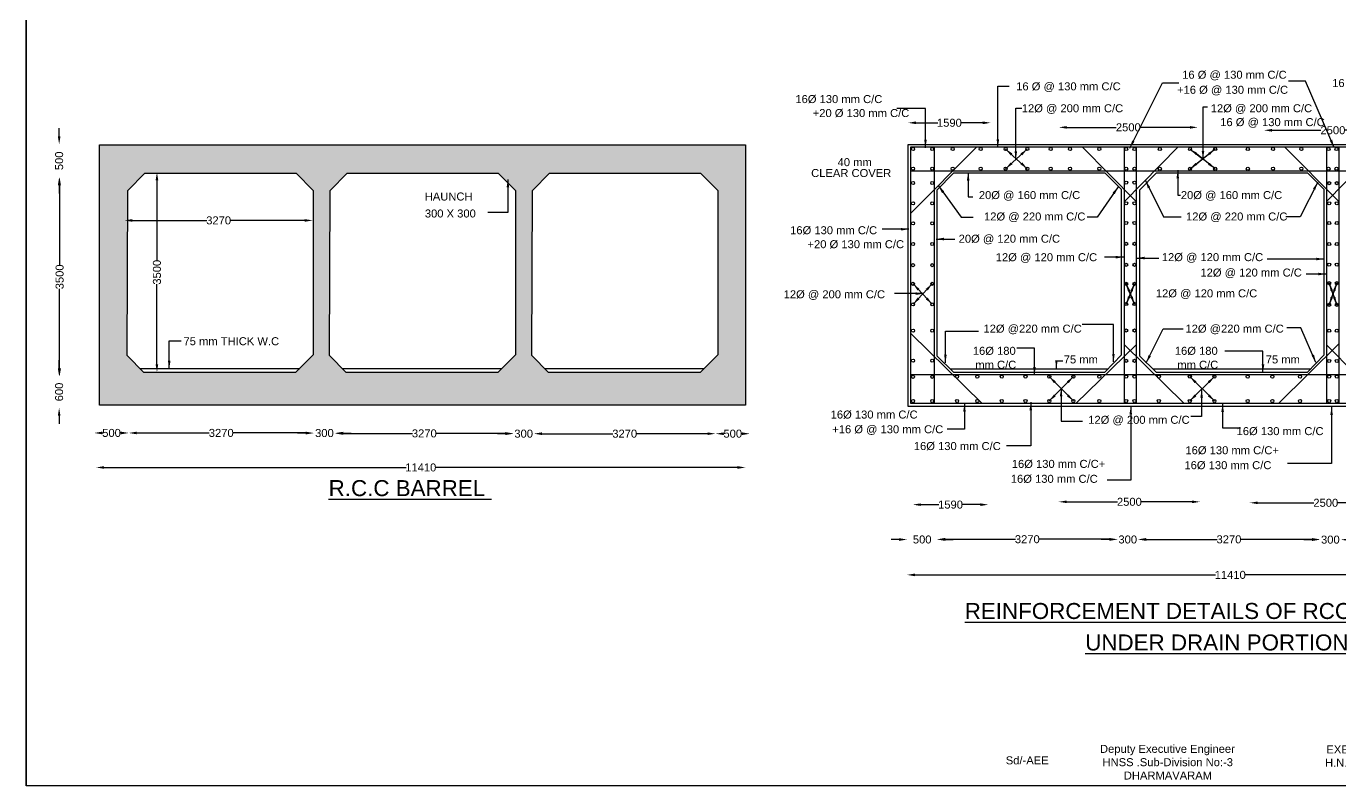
# Model space of a CAD drawing. Header units: millimetres. Extents: x 5124 to 2113220, y 2311 to 45650380.
# Drawn here: x 2045077 to 2086113, y 45602896 to 45626638 of the extents above; entities that cross this region are included whole.
import ezdxf

# ---------------------------------------------------------------- set-up
doc = ezdxf.new("R2010")
doc.units = ezdxf.units.MM
doc.header["$MEASUREMENT"] = 0
for name, color, linetype in [('DIMENSIONS', 7, 'Continuous'), ('DRAWING', 2, 'Continuous'), ('TEXT', 7, 'Continuous')]:
    doc.layers.add(name, color=color, linetype=linetype)
doc.styles.get("Standard").update_dxf_attribs({"font": 'arial.ttf', "height": 250})
doc.dimstyles.get("Standard").update_dxf_attribs({"dimtxt": 90, "dimasz": 250, "dimexe": 0.18, "dimexo": 0.0625, "dimgap": 0.09, "dimtad": 0, "dimdec": 0, "dimzin": 0, "dimdsep": 46, "dimtxsty": 'Standard', "dimcen": 0.09, "dimse1": 1, "dimse2": 1, "dimadec": 0, "dimazin": 0, "dimtfac": 1, "dimtdec": 0, "dimtofl": 0, "dimtmove": 0, "dimatfit": 3, "dimfxl": 1, "dimtolj": 1, "dimtzin": 0, "dimarcsym": 0})

# ---------------------------------------------------------------- blocks, each defined once
blk = doc.blocks.new('*D73')
at = {"layer": 'Defpoints', "color": 0, "transparency": 16777216}
for p in [(2046192, 45622952), (2046105, 45621910), (2046192, 45621910)]:
    blk.add_point(p, dxfattribs=at)
at = {"layer": 'TEXT', "color": 0, "lineweight": -2, "transparency": 16777216}
for p, q in [((2046105, 45623202), (2046105, 45623452)), ((2046105, 45621660), (2046105, 45621410))]:
    blk.add_line(p, q, dxfattribs=at)
at = {"layer": 'TEXT', "color": 0, "transparency": 16777216}
for points in [[(2046063, 45623202), (2046147, 45623202), (2046105, 45622952)], [(2046063, 45621660), (2046147, 45621660), (2046105, 45621910)]]:
    blk.add_solid(points, dxfattribs=at)
at = {"layer": 'TEXT', "color": 0, "transparency": 16777216, "insert": (2046105, 45622431), "char_height": 250, "attachment_point": 5, "rotation": 90}
blk.add_mtext('\\A1;500', dxfattribs=at)
blk = doc.blocks.new('*D74')
at = {"layer": 'Defpoints', "color": 0, "transparency": 16777216}
for p in [(2046105, 45621910), (2046105, 45615698), (2046120, 45615698)]:
    blk.add_point(p, dxfattribs=at)
at = {"layer": 'TEXT', "color": 0, "lineweight": -2, "transparency": 16777216}
for p, q in [((2046120, 45621660), (2046120, 45619177)), ((2046120, 45615948), (2046120, 45618431))]:
    blk.add_line(p, q, dxfattribs=at)
at = {"layer": 'TEXT', "color": 0, "transparency": 16777216}
for points in [[(2046079, 45621660), (2046162, 45621660), (2046120, 45621910)], [(2046079, 45615948), (2046162, 45615948), (2046120, 45615698)]]:
    blk.add_solid(points, dxfattribs=at)
at = {"layer": 'TEXT', "color": 0, "transparency": 16777216, "insert": (2046120, 45618804), "char_height": 250, "attachment_point": 5, "rotation": 90}
blk.add_mtext('\\A1;3500', dxfattribs=at)
blk = doc.blocks.new('*D75')
at = {"layer": 'Defpoints', "color": 0, "transparency": 16777216}
for p in [(2046120, 45615698), (2046104, 45614711), (2046120, 45614711)]:
    blk.add_point(p, dxfattribs=at)
at = {"layer": 'TEXT', "color": 0, "lineweight": -2, "transparency": 16777216}
for p, q in [((2046104, 45615948), (2046104, 45616198)), ((2046104, 45614461), (2046104, 45614211))]:
    blk.add_line(p, q, dxfattribs=at)
at = {"layer": 'TEXT', "color": 0, "transparency": 16777216}
for points in [[(2046063, 45615948), (2046146, 45615948), (2046104, 45615698)], [(2046063, 45614461), (2046146, 45614461), (2046104, 45614711)]]:
    blk.add_solid(points, dxfattribs=at)
at = {"layer": 'TEXT', "color": 0, "transparency": 16777216, "insert": (2046104, 45615205), "char_height": 250, "attachment_point": 5, "rotation": 90}
blk.add_mtext('\\A1;600', dxfattribs=at)
blk = doc.blocks.new('*D76')
at = {"layer": 'Defpoints', "color": 0, "transparency": 16777216}
for p in [(2048280, 45613924), (2047201, 45613752), (2048280, 45613752)]:
    blk.add_point(p, dxfattribs=at)
at = {"layer": 'TEXT', "color": 0, "lineweight": -2, "transparency": 16777216}
for p, q in [((2047451, 45613924), (2047465, 45613924)), ((2048030, 45613924), (2048017, 45613924))]:
    blk.add_line(p, q, dxfattribs=at)
at = {"layer": 'TEXT', "color": 0, "transparency": 16777216}
for points in [[(2047451, 45613965), (2047451, 45613882), (2047201, 45613924)], [(2048030, 45613965), (2048030, 45613882), (2048280, 45613924)]]:
    blk.add_solid(points, dxfattribs=at)
at = {"layer": 'TEXT', "color": 0, "transparency": 16777216, "insert": (2047741, 45613924), "char_height": 250, "attachment_point": 5}
blk.add_mtext('\\A1;500', dxfattribs=at)
blk = doc.blocks.new('*D77')
at = {"layer": 'Defpoints', "color": 0, "transparency": 16777216}
for p in [(2048280, 45613924), (2054055, 45613924), (2054055, 45613924)]:
    blk.add_point(p, dxfattribs=at)
at = {"layer": 'TEXT', "color": 0, "lineweight": -2, "transparency": 16777216}
for p, q in [((2048530, 45613924), (2050795, 45613924)), ((2053805, 45613924), (2051541, 45613924))]:
    blk.add_line(p, q, dxfattribs=at)
at = {"layer": 'TEXT', "color": 0, "transparency": 16777216}
for points in [[(2048530, 45613965), (2048530, 45613882), (2048280, 45613924)], [(2053805, 45613965), (2053805, 45613882), (2054055, 45613924)]]:
    blk.add_solid(points, dxfattribs=at)
at = {"layer": 'TEXT', "color": 0, "transparency": 16777216, "insert": (2051168, 45613924), "char_height": 250, "attachment_point": 5}
blk.add_mtext('\\A1;3270', dxfattribs=at)
blk = doc.blocks.new('*D78')
at = {"layer": 'Defpoints', "color": 0, "transparency": 16777216}
for p in [(2054055, 45613924), (2054728, 45613924), (2054728, 45613920)]:
    blk.add_point(p, dxfattribs=at)
at = {"layer": 'TEXT', "color": 0, "lineweight": -2, "transparency": 16777216}
for p, q in [((2053805, 45613920), (2053555, 45613920)), ((2054978, 45613920), (2055228, 45613920))]:
    blk.add_line(p, q, dxfattribs=at)
at = {"layer": 'TEXT', "color": 0, "transparency": 16777216}
for points in [[(2053805, 45613961), (2053805, 45613878), (2054055, 45613920)], [(2054978, 45613961), (2054978, 45613878), (2054728, 45613920)]]:
    blk.add_solid(points, dxfattribs=at)
at = {"layer": 'TEXT', "color": 0, "transparency": 16777216, "insert": (2054392, 45613920), "char_height": 250, "attachment_point": 5}
blk.add_mtext('\\A1;300', dxfattribs=at)
blk = doc.blocks.new('*D79')
at = {"layer": 'Defpoints', "color": 0, "transparency": 16777216}
for p in [(2054728, 45613920), (2060298, 45613920), (2060298, 45613909)]:
    blk.add_point(p, dxfattribs=at)
at = {"layer": 'TEXT', "color": 0, "lineweight": -2, "transparency": 16777216}
for p, q in [((2054978, 45613909), (2057140, 45613909)), ((2060048, 45613909), (2057886, 45613909))]:
    blk.add_line(p, q, dxfattribs=at)
at = {"layer": 'TEXT', "color": 0, "transparency": 16777216}
for points in [[(2054978, 45613951), (2054978, 45613867), (2054728, 45613909)], [(2060048, 45613951), (2060048, 45613867), (2060298, 45613909)]]:
    blk.add_solid(points, dxfattribs=at)
at = {"layer": 'TEXT', "color": 0, "transparency": 16777216, "insert": (2057513, 45613909), "char_height": 250, "attachment_point": 5}
blk.add_mtext('\\A1;3270', dxfattribs=at)
blk = doc.blocks.new('*D80')
at = {"layer": 'Defpoints', "color": 0, "transparency": 16777216}
for p in [(2060298, 45613909), (2060935, 45613909), (2060935, 45613901)]:
    blk.add_point(p, dxfattribs=at)
at = {"layer": 'TEXT', "color": 0, "lineweight": -2, "transparency": 16777216}
for p, q in [((2060048, 45613901), (2059798, 45613901)), ((2061185, 45613901), (2061435, 45613901))]:
    blk.add_line(p, q, dxfattribs=at)
at = {"layer": 'TEXT', "color": 0, "transparency": 16777216}
for points in [[(2060048, 45613942), (2060048, 45613859), (2060298, 45613901)], [(2061185, 45613942), (2061185, 45613859), (2060935, 45613901)]]:
    blk.add_solid(points, dxfattribs=at)
at = {"layer": 'TEXT', "color": 0, "transparency": 16777216, "insert": (2060617, 45613901), "char_height": 250, "attachment_point": 5}
blk.add_mtext('\\A1;300', dxfattribs=at)
blk = doc.blocks.new('*D81')
at = {"layer": 'Defpoints', "color": 0, "transparency": 16777216}
for p in [(2060935, 45613901), (2066613, 45613901), (2066613, 45613901)]:
    blk.add_point(p, dxfattribs=at)
at = {"layer": 'TEXT', "color": 0, "lineweight": -2, "transparency": 16777216}
for p, q in [((2061185, 45613901), (2063401, 45613901)), ((2066363, 45613901), (2064147, 45613901))]:
    blk.add_line(p, q, dxfattribs=at)
at = {"layer": 'TEXT', "color": 0, "transparency": 16777216}
for points in [[(2061185, 45613942), (2061185, 45613859), (2060935, 45613901)], [(2066363, 45613942), (2066363, 45613859), (2066613, 45613901)]]:
    blk.add_solid(points, dxfattribs=at)
at = {"layer": 'TEXT', "color": 0, "transparency": 16777216, "insert": (2063774, 45613901), "char_height": 250, "attachment_point": 5}
blk.add_mtext('\\A1;3270', dxfattribs=at)
blk = doc.blocks.new('*D82')
at = {"layer": 'Defpoints', "color": 0, "transparency": 16777216}
for p in [(2066613, 45613901), (2067687, 45613901), (2067687, 45613901)]:
    blk.add_point(p, dxfattribs=at)
at = {"layer": 'TEXT', "color": 0, "lineweight": -2, "transparency": 16777216}
for p, q in [((2066863, 45613901), (2066874, 45613901)), ((2067437, 45613901), (2067426, 45613901))]:
    blk.add_line(p, q, dxfattribs=at)
at = {"layer": 'TEXT', "color": 0, "transparency": 16777216}
for points in [[(2066863, 45613942), (2066863, 45613859), (2066613, 45613901)], [(2067437, 45613942), (2067437, 45613859), (2067687, 45613901)]]:
    blk.add_solid(points, dxfattribs=at)
at = {"layer": 'TEXT', "color": 0, "transparency": 16777216, "insert": (2067150, 45613901), "char_height": 250, "attachment_point": 5}
blk.add_mtext('\\A1;500', dxfattribs=at)
blk = doc.blocks.new('*D83')
at = {"layer": 'Defpoints', "color": 0, "transparency": 16777216}
for p in [(2047260, 45612987), (2047260, 45612845), (2067544, 45612987)]:
    blk.add_point(p, dxfattribs=at)
at = {"layer": 'TEXT', "color": 0, "lineweight": -2, "transparency": 16777216}
for p, q in [((2047510, 45612845), (2056944, 45612845)), ((2067294, 45612845), (2057860, 45612845))]:
    blk.add_line(p, q, dxfattribs=at)
at = {"layer": 'TEXT', "color": 0, "transparency": 16777216}
for points in [[(2047510, 45612887), (2047510, 45612803), (2047260, 45612845)], [(2067294, 45612887), (2067294, 45612803), (2067544, 45612845)]]:
    blk.add_solid(points, dxfattribs=at)
at = {"layer": 'TEXT', "color": 0, "transparency": 16777216, "insert": (2057402, 45612845), "char_height": 250, "attachment_point": 5}
blk.add_mtext('\\A1;11410', dxfattribs=at)
blk = doc.blocks.new('*D84')
at = {"layer": 'Defpoints', "color": 0, "transparency": 16777216}
for p in [(2072597, 45610610), (2073540, 45610620), (2073540, 45610593)]:
    blk.add_point(p, dxfattribs=at)
at = {"layer": 'TEXT', "color": 0, "lineweight": -2, "transparency": 16777216}
for p, q in [((2072347, 45610593), (2072097, 45610593)), ((2073790, 45610593), (2074040, 45610593))]:
    blk.add_line(p, q, dxfattribs=at)
at = {"layer": 'TEXT', "color": 0, "transparency": 16777216}
for points in [[(2072347, 45610634), (2072347, 45610551), (2072597, 45610593)], [(2073790, 45610634), (2073790, 45610551), (2073540, 45610593)]]:
    blk.add_solid(points, dxfattribs=at)
at = {"layer": 'TEXT', "color": 0, "transparency": 16777216, "insert": (2073068, 45610593), "char_height": 250, "attachment_point": 5}
blk.add_mtext('\\A1;500', dxfattribs=at)
blk = doc.blocks.new('*D85')
at = {"layer": 'Defpoints', "color": 0, "transparency": 16777216}
for p in [(2073540, 45610593), (2079164, 45610601), (2079164, 45610593)]:
    blk.add_point(p, dxfattribs=at)
at = {"layer": 'TEXT', "color": 0, "lineweight": -2, "transparency": 16777216}
for p, q in [((2073790, 45610601), (2075979, 45610601)), ((2078914, 45610601), (2076725, 45610601))]:
    blk.add_line(p, q, dxfattribs=at)
at = {"layer": 'TEXT', "color": 0, "transparency": 16777216}
for points in [[(2073790, 45610643), (2073790, 45610560), (2073540, 45610601)], [(2078914, 45610643), (2078914, 45610560), (2079164, 45610601)]]:
    blk.add_solid(points, dxfattribs=at)
at = {"layer": 'TEXT', "color": 0, "transparency": 16777216, "insert": (2076352, 45610601), "char_height": 250, "attachment_point": 5}
blk.add_mtext('\\A1;3270', dxfattribs=at)
blk = doc.blocks.new('*D86')
at = {"layer": 'Defpoints', "color": 0, "transparency": 16777216}
for p in [(2079164, 45610593), (2079817, 45610593), (2079817, 45610593)]:
    blk.add_point(p, dxfattribs=at)
at = {"layer": 'TEXT', "color": 0, "lineweight": -2, "transparency": 16777216}
for p, q in [((2078914, 45610593), (2078664, 45610593)), ((2080067, 45610593), (2080317, 45610593))]:
    blk.add_line(p, q, dxfattribs=at)
at = {"layer": 'TEXT', "color": 0, "transparency": 16777216}
for points in [[(2078914, 45610634), (2078914, 45610551), (2079164, 45610593)], [(2080067, 45610634), (2080067, 45610551), (2079817, 45610593)]]:
    blk.add_solid(points, dxfattribs=at)
at = {"layer": 'TEXT', "color": 0, "transparency": 16777216, "insert": (2079490, 45610593), "char_height": 250, "attachment_point": 5}
blk.add_mtext('\\A1;300', dxfattribs=at)
blk = doc.blocks.new('*D87')
at = {"layer": 'Defpoints', "color": 0, "transparency": 16777216}
for p in [(2079808, 45610591), (2085495, 45610597), (2085495, 45610591)]:
    blk.add_point(p, dxfattribs=at)
at = {"layer": 'TEXT', "color": 0, "lineweight": -2, "transparency": 16777216}
for p, q in [((2080058, 45610597), (2082279, 45610597)), ((2085245, 45610597), (2083025, 45610597))]:
    blk.add_line(p, q, dxfattribs=at)
at = {"layer": 'TEXT', "color": 0, "transparency": 16777216}
for points in [[(2080058, 45610639), (2080058, 45610556), (2079808, 45610597)], [(2085245, 45610639), (2085245, 45610556), (2085495, 45610597)]]:
    blk.add_solid(points, dxfattribs=at)
at = {"layer": 'TEXT', "color": 0, "transparency": 16777216, "insert": (2082652, 45610597), "char_height": 250, "attachment_point": 5}
blk.add_mtext('\\A1;3270', dxfattribs=at)
blk = doc.blocks.new('*D88')
at = {"layer": 'Defpoints', "color": 0, "transparency": 16777216}
for p in [(2085495, 45610591), (2086145, 45610588), (2086145, 45610539)]:
    blk.add_point(p, dxfattribs=at)
at = {"layer": 'TEXT', "color": 0, "lineweight": -2, "transparency": 16777216}
for p, q in [((2085245, 45610588), (2084995, 45610588)), ((2086395, 45610588), (2086645, 45610588))]:
    blk.add_line(p, q, dxfattribs=at)
at = {"layer": 'TEXT', "color": 0, "transparency": 16777216}
for points in [[(2085245, 45610629), (2085245, 45610546), (2085495, 45610588)], [(2086395, 45610629), (2086395, 45610546), (2086145, 45610588)]]:
    blk.add_solid(points, dxfattribs=at)
at = {"layer": 'TEXT', "color": 0, "transparency": 16777216, "insert": (2085820, 45610588), "char_height": 250, "attachment_point": 5}
blk.add_mtext('\\A1;300', dxfattribs=at)
blk = doc.blocks.new('*D91')
at = {"layer": 'Defpoints', "color": 0, "transparency": 16777216}
for p in [(2072591, 45609550), (2072591, 45609487), (2092793, 45609555)]:
    blk.add_point(p, dxfattribs=at)
at = {"layer": 'TEXT', "color": 0, "lineweight": -2, "transparency": 16777216}
for p, q in [((2072841, 45609487), (2082234, 45609487)), ((2092543, 45609487), (2083151, 45609487))]:
    blk.add_line(p, q, dxfattribs=at)
at = {"layer": 'TEXT', "color": 0, "transparency": 16777216}
for points in [[(2072841, 45609529), (2072841, 45609446), (2072591, 45609487)], [(2092543, 45609529), (2092543, 45609446), (2092793, 45609487)]]:
    blk.add_solid(points, dxfattribs=at)
at = {"layer": 'TEXT', "color": 0, "transparency": 16777216, "insert": (2082692, 45609487), "char_height": 250, "attachment_point": 5}
blk.add_mtext('\\A1;11410', dxfattribs=at)
blk = doc.blocks.new('*D92')
at = {"layer": 'Defpoints', "color": 0, "transparency": 16777216}
for p in [(2072775, 45611695), (2075132, 45611695), (2075132, 45611683)]:
    blk.add_point(p, dxfattribs=at)
at = {"layer": 'TEXT', "color": 0, "lineweight": -2, "transparency": 16777216}
for p, q in [((2073025, 45611683), (2073592, 45611683)), ((2074882, 45611683), (2074315, 45611683))]:
    blk.add_line(p, q, dxfattribs=at)
at = {"layer": 'TEXT', "color": 0, "transparency": 16777216}
for points in [[(2073025, 45611724), (2073025, 45611641), (2072775, 45611683)], [(2074882, 45611724), (2074882, 45611641), (2075132, 45611683)]]:
    blk.add_solid(points, dxfattribs=at)
at = {"layer": 'TEXT', "color": 0, "transparency": 16777216, "insert": (2073953, 45611683), "char_height": 250, "attachment_point": 5}
blk.add_mtext('\\A1;1590', dxfattribs=at)
blk = doc.blocks.new('*D93')
at = {"layer": 'Defpoints', "color": 0, "transparency": 16777216}
for p in [(2077336, 45611678), (2081746, 45611771), (2081746, 45611728)]:
    blk.add_point(p, dxfattribs=at)
at = {"layer": 'TEXT', "color": 0, "lineweight": -2, "transparency": 16777216}
for p, q in [((2077586, 45611771), (2079166, 45611771)), ((2081496, 45611771), (2079916, 45611771))]:
    blk.add_line(p, q, dxfattribs=at)
at = {"layer": 'TEXT', "color": 0, "transparency": 16777216}
for points in [[(2077586, 45611813), (2077586, 45611730), (2077336, 45611771)], [(2081496, 45611813), (2081496, 45611730), (2081746, 45611771)]]:
    blk.add_solid(points, dxfattribs=at)
at = {"layer": 'TEXT', "color": 0, "transparency": 16777216, "insert": (2079541, 45611771), "char_height": 250, "attachment_point": 5}
blk.add_mtext('\\A1;2500', dxfattribs=at)
blk = doc.blocks.new('*D94')
at = {"layer": 'Defpoints', "color": 0, "transparency": 16777216}
for p in [(2083303, 45611747), (2088051, 45611747), (2088051, 45611740)]:
    blk.add_point(p, dxfattribs=at)
at = {"layer": 'TEXT', "color": 0, "lineweight": -2, "transparency": 16777216}
for p, q in [((2083553, 45611740), (2085302, 45611740)), ((2087801, 45611740), (2086052, 45611740))]:
    blk.add_line(p, q, dxfattribs=at)
at = {"layer": 'TEXT', "color": 0, "transparency": 16777216}
for points in [[(2083553, 45611782), (2083553, 45611699), (2083303, 45611740)], [(2087801, 45611782), (2087801, 45611699), (2088051, 45611740)]]:
    blk.add_solid(points, dxfattribs=at)
at = {"layer": 'TEXT', "color": 0, "transparency": 16777216, "insert": (2085677, 45611740), "char_height": 250, "attachment_point": 5}
blk.add_mtext('\\A1;2500', dxfattribs=at)
blk = doc.blocks.new('*D99')
at = {"layer": 'Defpoints', "color": 0, "transparency": 16777216}
for p in [(2072627, 45623653), (2075208, 45623653), (2075208, 45623620)]:
    blk.add_point(p, dxfattribs=at)
at = {"layer": 'TEXT', "color": 0, "lineweight": -2, "transparency": 16777216}
for p, q in [((2072877, 45623620), (2073556, 45623620)), ((2074958, 45623620), (2074279, 45623620))]:
    blk.add_line(p, q, dxfattribs=at)
at = {"layer": 'TEXT', "color": 0, "transparency": 16777216}
for points in [[(2072877, 45623662), (2072877, 45623578), (2072627, 45623620)], [(2074958, 45623662), (2074958, 45623578), (2075208, 45623620)]]:
    blk.add_solid(points, dxfattribs=at)
at = {"layer": 'TEXT', "color": 0, "transparency": 16777216, "insert": (2073918, 45623620), "char_height": 250, "attachment_point": 5}
blk.add_mtext('\\A1;1590', dxfattribs=at)
blk = doc.blocks.new('*D100')
at = {"layer": 'Defpoints', "color": 0, "transparency": 16777216}
for p in [(2077336, 45623521), (2081681, 45623521), (2081681, 45623477)]:
    blk.add_point(p, dxfattribs=at)
at = {"layer": 'TEXT', "color": 0, "lineweight": -2, "transparency": 16777216}
for p, q in [((2077586, 45623477), (2079133, 45623477)), ((2081431, 45623477), (2079884, 45623477))]:
    blk.add_line(p, q, dxfattribs=at)
at = {"layer": 'TEXT', "color": 0, "transparency": 16777216}
for points in [[(2077586, 45623518), (2077586, 45623435), (2077336, 45623477)], [(2081431, 45623518), (2081431, 45623435), (2081681, 45623477)]]:
    blk.add_solid(points, dxfattribs=at)
at = {"layer": 'TEXT', "color": 0, "transparency": 16777216, "insert": (2079508, 45623477), "char_height": 250, "attachment_point": 5}
blk.add_mtext('\\A1;2500', dxfattribs=at)
blk = doc.blocks.new('*D101')
at = {"layer": 'Defpoints', "color": 0, "transparency": 16777216}
for p in [(2083744, 45623473), (2088057, 45623473), (2088057, 45623386)]:
    blk.add_point(p, dxfattribs=at)
at = {"layer": 'TEXT', "color": 0, "lineweight": -2, "transparency": 16777216}
for p, q in [((2083994, 45623386), (2085525, 45623386)), ((2087807, 45623386), (2086276, 45623386))]:
    blk.add_line(p, q, dxfattribs=at)
at = {"layer": 'TEXT', "color": 0, "transparency": 16777216}
for points in [[(2083994, 45623428), (2083994, 45623344), (2083744, 45623386)], [(2087807, 45623428), (2087807, 45623344), (2088057, 45623386)]]:
    blk.add_solid(points, dxfattribs=at)
at = {"layer": 'TEXT', "color": 0, "transparency": 16777216, "insert": (2085900, 45623386), "char_height": 250, "attachment_point": 5}
blk.add_mtext('\\A1;2500', dxfattribs=at)
blk = doc.blocks.new('*D103')
at = {"layer": 'Defpoints', "color": 0, "transparency": 16777216}
for p in [(2048144, 45620617), (2054030, 45620617), (2054030, 45620568)]:
    blk.add_point(p, dxfattribs=at)
at = {"layer": 'TEXT', "color": 0, "lineweight": -2, "transparency": 16777216}
for p, q in [((2048394, 45620568), (2050714, 45620568)), ((2053780, 45620568), (2051460, 45620568))]:
    blk.add_line(p, q, dxfattribs=at)
at = {"layer": 'TEXT', "color": 0, "transparency": 16777216}
for points in [[(2048394, 45620609), (2048394, 45620526), (2048144, 45620568)], [(2053780, 45620609), (2053780, 45620526), (2054030, 45620568)]]:
    blk.add_solid(points, dxfattribs=at)
at = {"layer": 'TEXT', "color": 0, "transparency": 16777216, "insert": (2051087, 45620568), "char_height": 250, "attachment_point": 5}
blk.add_mtext('\\A1;3270', dxfattribs=at)
blk = doc.blocks.new('*D104')
at = {"layer": 'Defpoints', "color": 0, "transparency": 16777216}
for p in [(2049013, 45622071), (2049160, 45622071), (2049013, 45615824)]:
    blk.add_point(p, dxfattribs=at)
at = {"layer": 'TEXT', "color": 0, "lineweight": -2, "transparency": 16777216}
for p, q in [((2049160, 45621821), (2049160, 45619321)), ((2049160, 45616074), (2049160, 45618575))]:
    blk.add_line(p, q, dxfattribs=at)
at = {"layer": 'TEXT', "color": 0, "transparency": 16777216}
for points in [[(2049118, 45621821), (2049201, 45621821), (2049160, 45622071)], [(2049118, 45616074), (2049201, 45616074), (2049160, 45615824)]]:
    blk.add_solid(points, dxfattribs=at)
at = {"layer": 'TEXT', "color": 0, "transparency": 16777216, "insert": (2049160, 45618948), "char_height": 250, "attachment_point": 5, "rotation": 90}
blk.add_mtext('\\A1;3500', dxfattribs=at)

msp = doc.modelspace()

# ---------------------------------------------------------------- hatches: boundary and pattern name
at = {"layer": 'DRAWING'}
h = msp.add_hatch(dxfattribs=at)
h.set_pattern_fill('AR-SAND', color=0, scale=150, style=0)
h.set_pattern_definition([(37.5, (0, 0), (-9.4490037, 289.0235654), [0, -228, 0, -255, 0, -243.75]), (7.5, (0, 0), (265.4665058, 423.3219098), [0, -123, 0, -205.5, 0, -78.75]), (327.5, (-184.5, 0), (467.1212793, 0.848858), [0, -75, 0, -270, 0, -352.5]), (317.5, (-184.5, 0), (450.9189907, 131.6513347), [0, -37.5, 0, -177, 0, -202.5])])
h.paths.add_polyline_path([(2067547.5, 45622936.2), (2047369.9, 45622936.2), (2047369.9, 45614790.3), (2067547.5, 45614790.3)])
h.paths.add_polyline_path([(2055067.4, 45615817.6), (2054545.8, 45616341.2), (2054567.3, 45621506.9), (2055100.7, 45622046.5), (2059822, 45622046.5), (2060359.2, 45621503.8), (2060359.2, 45616363.8), (2059807.7, 45615817.6)], flags=16)
h.paths.add_polyline_path([(2060870.6, 45616341.2), (2060892.1, 45621506.9), (2061425.5, 45622046.5), (2066146.7, 45622046.5), (2066684, 45621503.8), (2066684, 45616363.8), (2066132.5, 45615817.6), (2061392.2, 45615817.6)], flags=16)
h.paths.add_polyline_path([(2054045, 45616363.8), (2053493.5, 45615817.6), (2048753.2, 45615817.6), (2048231.6, 45616341.2), (2048253.1, 45621506.9), (2048786.5, 45622046.5), (2053507.8, 45622046.5), (2054045, 45621503.8)], flags=16)

# ---------------------------------------------------------------- linework, layer by layer
at = {"layer": 'DRAWING', "color": 0}
for points in [[(2047369.9, 45622936.2), (2067547.5, 45622936.2), (2067547.5, 45614790.3), (2047369.9, 45614790.3)], [(2072633.9, 45622937.3), (2092806.8, 45622937.3), (2092806.8, 45614756.4), (2072633.9, 45614756.4)], [(2072716.8, 45622868.5), (2092720.2, 45622868.5), (2092720.2, 45614843.2), (2072716.8, 45614843.2)]]:
    msp.add_lwpolyline(points, close=True, dxfattribs=at)
for points in [[(2072716.8, 45620800.2), (2074771.7, 45622868.5)], [(2073446.1, 45622868.5), (2073446.1, 45614843.2)], [(2078063.3, 45622868.5), (2079757.2, 45621162.6)], [(2079373.3, 45622868.5), (2079373.3, 45614843.2)], [(2079373.3, 45621150.1), (2081060.8, 45622868.5)], [(2079757.2, 45622868.5), (2079757.2, 45614843.2)], [(2084391.1, 45622868.5), (2086081, 45621154.8)], [(2085703.8, 45622868.5), (2085703.8, 45614843.2)], [(2085703.8, 45621154.8), (2087381.1, 45622868.5)], [(2086081, 45622868.5), (2086081, 45614843.2)], [(2072716.8, 45622113.3), (2092720.2, 45622113.3)], [(2048253.1, 45621506.9), (2048786.5, 45622046.5), (2053507.8, 45622046.5), (2054045, 45621503.8), (2054045, 45616363.8), (2053493.5, 45615817.6), (2048753.2, 45615817.6), (2048231.6, 45616341.2), (2048253.1, 45621506.9)], [(2054567.3, 45621506.9), (2055100.7, 45622046.5), (2059822, 45622046.5), (2060359.2, 45621503.8), (2060359.2, 45616363.8), (2059807.7, 45615817.6), (2055067.4, 45615817.6), (2054545.8, 45616341.2), (2054567.3, 45621506.9)], [(2060892.1, 45621506.9), (2061425.5, 45622046.5), (2066146.7, 45622046.5), (2066684, 45621503.8), (2066684, 45616363.8), (2066132.5, 45615817.6), (2061392.2, 45615817.6), (2060870.6, 45616341.2), (2060892.1, 45621506.9)], [(2073529.6, 45621515.8), (2073529.6, 45616337.7), (2074044.9, 45615820), (2078773.7, 45615820), (2079297, 45616365), (2079297, 45621535.5), (2078784.5, 45622045.7), (2074042.8, 45622045.7), (2073529.6, 45621515.8)], [(2079860.9, 45621515.8), (2079860.9, 45616337.7), (2080376.1, 45615820), (2085104.9, 45615820), (2085628.2, 45616365), (2085628.2, 45621535.5), (2085115.7, 45622045.7), (2080374, 45622045.7), (2079860.9, 45621515.8)], [(2072716.8, 45617032.5), (2074938.1, 45614843.2)], [(2077873.1, 45614843.2), (2079757.2, 45616676.8)], [(2079373.3, 45616694.4), (2081257.5, 45614843.2)], [(2086081, 45616707.2), (2084201.5, 45614843.2)], [(2085703.8, 45616680.6), (2087513.8, 45614843.2)], [(2048627.2, 45615944.1), (2053621.2, 45615944.1)], [(2054941.4, 45615944.1), (2059935.5, 45615944.1)], [(2061266.1, 45615944.1), (2066260.2, 45615944.1)], [(2073940.1, 45615925.3), (2078874.8, 45615925.3)], [(2080271.3, 45615925.3), (2085206, 45615925.3)], [(2072716.8, 45615750.2), (2092720.2, 45615750.2)]]:
    msp.add_lwpolyline(points, dxfattribs=at)
for centre in [(2072783.4, 45622799.4), (2073381.5, 45622799.4), (2074020.6, 45622799.4), (2074897.8, 45622799.4), (2075674.7, 45622799.4), (2076351.4, 45622799.4), (2077084.5, 45622799.4), (2077686, 45622799.4), (2078600.7, 45622799.4), (2079440.7, 45622799.4), (2079700.2, 45622799.4), (2080492.9, 45622799.4), (2081438.4, 45622799.4), (2082221.3, 45622799.4), (2083243.5, 45622799.4), (2084030.7, 45622799.4), (2084914.7, 45622799.4), (2085761.2, 45622799.4), (2086011.9, 45622799.4), (2072783.4, 45622183.3), (2073381.5, 45622183.3), (2074020.6, 45622183.3), (2074897.8, 45622183.3), (2075674.7, 45622183.3), (2076351.4, 45622183.3), (2077084.5, 45622183.3), (2077686, 45622183.3), (2078600.7, 45622183.3), (2079440.7, 45622183.3), (2079700.2, 45622183.3), (2080492.9, 45622183.3), (2081438.4, 45622183.3), (2082221.3, 45622183.3), (2083243.5, 45622183.3), (2084030.7, 45622183.3), (2084914.7, 45622183.3), (2085761.2, 45622183.3), (2086011.9, 45622183.3), (2072783.4, 45621736.9), (2073381.5, 45621736.9), (2079440.7, 45621750.3), (2079700.2, 45621750.3), (2085782.7, 45621733.3), (2086022.7, 45621733.3), (2072783.4, 45621104.8), (2073381.5, 45621104.8), (2079440.7, 45621102.9), (2079700.2, 45621102.9), (2085782.7, 45621105.2), (2086022.7, 45621105.2), (2072783.4, 45620479.2), (2073381.5, 45620479.2), (2079440.7, 45620488.1), (2079700.2, 45620488.1), (2085782.7, 45620484.8), (2086022.7, 45620484.8), (2072783.4, 45619832.9), (2073381.5, 45619832.9), (2079440.7, 45619837), (2079700.2, 45619837), (2085782.7, 45619830.4), (2086022.7, 45619830.4), (2072783.4, 45619169.9), (2073381.5, 45619169.9), (2079440.7, 45619179.8), (2079700.2, 45619179.8), (2085782.7, 45619186.8), (2086022.7, 45619186.8), (2072783.4, 45618584.9), (2073381.5, 45618584.9), (2079440.7, 45618586.5), (2079700.2, 45618586.5), (2085782.7, 45618605.3), (2086022.7, 45618605.3), (2072783.4, 45617947.4), (2073381.5, 45617947.4), (2079440.7, 45617952.5), (2079700.2, 45617952.5), (2085782.7, 45617930.7), (2086022.7, 45617930.7), (2072783.4, 45617118.9), (2073381.5, 45617118.9), (2079440.7, 45617126.5), (2079700.2, 45617126.5), (2085782.7, 45617120), (2086022.7, 45617120), (2072783.4, 45616181.8), (2073381.5, 45616181.8), (2079440.7, 45616179.3), (2079700.2, 45616179.3), (2085782.7, 45616174), (2086022.7, 45616174), (2072783.4, 45615679.9), (2073381.5, 45615679.9), (2074158.6, 45615685.5), (2074788.1, 45615685.5), (2075554.3, 45615685.5), (2076296.1, 45615685.5), (2077039.6, 45615685.5), (2077791.1, 45615685.5), (2078601.3, 45615685.5), (2079440.7, 45615685.5), (2079700.2, 45615685.5), (2080462.9, 45615685.5), (2081429.2, 45615685.5), (2082198.5, 45615685.5), (2083238.6, 45615685.5), (2084007.9, 45615685.5), (2084871.8, 45615685.5), (2085782.7, 45615685.5), (2086022.7, 45615685.5), (2072783.4, 45614924.1), (2073381.5, 45614924.1), (2074158.6, 45614923.9), (2074788.1, 45614923.9), (2075554.3, 45614923.9), (2076296.1, 45614923.9), (2077039.6, 45614923.9), (2077791.1, 45614923.9), (2078601.3, 45614923.9), (2079440.7, 45614923.9), (2079700.2, 45614923.9), (2080462.9, 45614923.9), (2081429.2, 45614923.9), (2082198.5, 45614923.9), (2083238.6, 45614923.9), (2084007.9, 45614923.9), (2084871.8, 45614923.9), (2085782.7, 45614923.9), (2086022.7, 45614923.9)]:
    msp.add_circle(centre, 48.5, dxfattribs=at)
at = {"layer": 'TEXT', "color": 0}
msp.add_lwpolyline([(2099058.8, 45650380.3), (2045077.1, 45650380.3), (2045077.1, 45602895.8)], dxfattribs=at)
at = {"layer": 'TEXT'}
msp.add_lwpolyline([(2045077.1, 45650380.3), (2113195.8, 45650380.3), (2113195.8, 45602895.8), (2045077.1, 45602895.8)], close=True, dxfattribs=at)

# ---------------------------------------------------------------- texts
at = {"layer": 'DIMENSIONS', "color": 0, "char_height": 250, "attachment_point": 1}
for s, insert, width in [('\\pi153.63;Deputy Executive Engineer  \\P\\pi232.92;HNSS .Sub-Division No:-3 \\P\\pi897.91;DHARMAVARAM', (2078469.3, 45604174.3), 4497.906), ('\\pi92.784;EXECUTIVE ENGINEER  \\P\\pi50.492;H.N.S.S DIVISION NO.10 \\P\\pi676.09;DHARMAVARAM', (2085603.2, 45604156.5), 4054.258)]:
    msp.add_mtext(s, dxfattribs=dict(at, insert=insert, width=width))
at = {"layer": 'TEXT', "color": 0}
for s, height, p in [('16 Ø @ 130 mm C/C ', 250, (2081190.5, 45624997.6)), ('16 Ø @ 130 mm C/C ', 250, (2085877.7, 45624737.6)), ('16 Ø @ 130 mm C/C ', 250, (2076004.7, 45624634)), ('+16 Ø @ 130 mm C/C ', 250, (2081030.9, 45624526.6)), ('16Ø 130 mm C/C', 250, (2069105.8, 45624236.4)), ('12Ø @ 200 mm C/C', 250, (2076179.6, 45623949.3)), ('12Ø @ 200 mm C/C', 250, (2082083.1, 45623949.3)), ('+20 Ø 130 mm C/C', 250, (2069648.1, 45623799.7)), ('16 Ø @ 130 mm C/C ', 250, (2082379.6, 45623516.1)), ('40 mm', 250, (2070425.1, 45622264.6)), ('CLEAR COVER ', 250, (2069598.8, 45621924.6)), ('HAUNCH  ', 250, (2057526.3, 45621190.8)), ('20Ø @ 160 mm C/C', 250, (2074837.6, 45621235.6)), ('20Ø @ 160 mm C/C', 250, (2081148.7, 45621235.6)), ('300 X 300 ', 250, (2057529.9, 45620660)), ('12Ø @ 220 mm C/C', 250, (2074999.6, 45620566.1)), ('12Ø @ 220 mm C/C', 250, (2081310.7, 45620566.1)), ('16Ø 130 mm C/C', 250, (2068942.3, 45620136.2)), ('20Ø @ 120 mm C/C', 250, (2074207.8, 45619871.5)), ('+20 Ø 130 mm C/C', 250, (2069484.6, 45619699.5)), ('12Ø @ 120 mm C/C', 250, (2075365.4, 45619293.3)), ('12Ø @ 120 mm C/C', 250, (2080553.8, 45619295.6)), ('12Ø @ 120 mm C/C', 250, (2081761.2, 45618813.1)), ('12Ø @ 200 mm C/C', 250, (2068740, 45618133.9)), ('12Ø @ 120 mm C/C', 250, (2080368, 45618163.5)), ('12Ø @220 mm C/C', 250, (2074982.6, 45617060)), ('12Ø @220 mm C/C', 250, (2081293.7, 45617060)), ('75 mm THICK W.C', 250, (2049989.3, 45616666.9)), ('16Ø 180 ', 250, (2074650.1, 45616366.8)), ('75 mm', 250, (2077490.2, 45616097.4)), ('16Ø 180 ', 250, (2080961.2, 45616366.8)), ('75 mm', 250, (2083801.3, 45616097.4)), ('  mm C/C', 250, (2074533.5, 45615932)), ('  mm C/C', 250, (2080844.6, 45615932)), ('16Ø 130 mm C/C', 250, (2070208.5, 45614375.1)), ('12Ø @ 200 mm C/C', 250, (2078255.1, 45614210)), ('+16 Ø @ 130 mm C/C ', 250, (2070257.5, 45613914.3)), ('16Ø 130 mm C/C', 250, (2082891, 45613856.6)), ('16Ø 130 mm C/C', 250, (2072806.7, 45613389.3)), ('16Ø 130 mm C/C+', 250, (2081292, 45613258.6)), ('16Ø 130 mm C/C+', 250, (2075867.2, 45612832.3)), ('16Ø 130 mm C/C', 250, (2081261.5, 45612791.8)), ('%%UR.C.C BARREL ', 500, (2054524.2, 45611950)), ('16Ø 130 mm C/C', 250, (2075836.7, 45612365.5)), ('%%UREINFORCEMENT DETAILS OF RCC BARREL', 500, (2074396.6, 45608108.9)), ('%%UUNDER DRAIN PORTION ', 500, (2078161.4, 45607125.7)), ('Sd/-AEE', 250, (2075679.8, 45603565.3))]:
    msp.add_text(s, height=height, dxfattribs=at).set_placement(p)

# ---------------------------------------------------------------- dimensions: what is measured, and where the dimension line sits
for base, p1, p2, text, picture, middle in [((2075207.8, 45623620), (2072627.5, 45623653), (2075207.8, 45623653), '1590', '*D99', (2073917.7, 45623620)), ((2081680.8, 45623476.8), (2077336.1, 45623520.8), (2081680.8, 45623520.8), '2500', '*D100', (2079508.4, 45623476.8)), ((2088057.4, 45623385.8), (2083743.6, 45623472.7), (2088057.4, 45623472.7), '2500', '*D101', (2085900.5, 45623385.8)), ((2054029.6, 45620567.6), (2048143.9, 45620616.5), (2054029.6, 45620616.5), '3270', '*D103', (2051086.8, 45620567.6)), ((2048280.5, 45613923.6), (2047201, 45613752.4), (2048280.5, 45613752.4), '500', '*D76', (2047740.7, 45613923.6)), ((2054055.1, 45613923.6), (2048280.5, 45613923.6), (2054055.1, 45613923.6), '3270', '*D77', (2051167.8, 45613923.6)), ((2054727.9, 45613919.6), (2054055.1, 45613923.6), (2054727.9, 45613923.6), '300', '*D78', (2054391.5, 45613919.6)), ((2060297.7, 45613909.2), (2054727.9, 45613919.6), (2060297.7, 45613919.6), '3270', '*D79', (2057512.8, 45613909.2)), ((2060935.5, 45613900.8), (2060297.7, 45613909.2), (2060935.5, 45613909.2), '300', '*D80', (2060616.6, 45613900.8)), ((2066612.5, 45613900.6), (2060935.5, 45613900.8), (2066612.5, 45613900.8), '3270', '*D81', (2063774, 45613900.6)), ((2067686.8, 45613900.6), (2066612.5, 45613900.8), (2067686.8, 45613900.8), '500', '*D82', (2067149.7, 45613900.6)), ((2047259.6, 45612844.9), (2067544.1, 45612986.7), (2047259.6, 45612986.7), '11410', '*D83', (2057401.8, 45612844.9)), ((2075132.3, 45611682.6), (2072774.5, 45611694.5), (2075132.3, 45611694.5), '1590', '*D92', (2073953.4, 45611682.6)), ((2081746.4, 45611771.4), (2077336, 45611677.9), (2081746.4, 45611728.2), '2500', '*D93', (2079541.2, 45611771.4)), ((2088051, 45611740.3), (2083303.5, 45611747), (2088051, 45611747), '2500', '*D94', (2085677.3, 45611740.3)), ((2073540.1, 45610592.6), (2072596.8, 45610609.8), (2073540.1, 45610619.5), '500', '*D84', (2073068.5, 45610592.6)), ((2079163.5, 45610601.2), (2073540.1, 45610592.6), (2079163.5, 45610592.6), '3270', '*D85', (2076351.8, 45610601.2)), ((2079816.8, 45610592.6), (2079163.5, 45610592.6), (2079816.8, 45610592.6), '300', '*D86', (2079490.1, 45610592.6)), ((2085495.3, 45610597.3), (2079808.3, 45610591.2), (2085495.3, 45610591.2), '3270', '*D87', (2082651.8, 45610597.3)), ((2086145, 45610587.6), (2085495.3, 45610591.2), (2086145, 45610539.3), '300', '*D88', (2085820.2, 45610587.6)), ((2072591.3, 45609487.2), (2092793.3, 45609555.2), (2072591.3, 45609549.8), '11410', '*D91', (2082692.3, 45609487.2))]:
    dim = msp.add_linear_dim(base=base, p1=p1, p2=p2, text=text, dimstyle='Standard', dxfattribs=at)
    dim.commit()
    dim.dimension.update_dxf_attribs({"geometry": picture, "text_midpoint": middle})
for base, p1, p2, text, picture, middle in [((2046105.1, 45621909.7), (2046192.1, 45622952.2), (2046192.1, 45621909.7), '500', '*D73', (2046105.1, 45622431)), ((2046120.2, 45615698.2), (2046105.1, 45621909.7), (2046105.1, 45615698.2), '3500', '*D74', (2046120.2, 45618804)), ((2049159.5, 45622071.3), (2049012.7, 45615824.3), (2049012.7, 45622071.3), '3500', '*D104', (2049159.5, 45618947.8)), ((2046104.2, 45614711.1), (2046120.2, 45615698.2), (2046120.2, 45614711.1), '600', '*D75', (2046104.2, 45615204.7))]:
    dim = msp.add_linear_dim(base=base, p1=p1, p2=p2, angle=90, text=text, dimstyle='Standard', dxfattribs=at)
    dim.commit()
    dim.dimension.update_dxf_attribs({"geometry": picture, "text_midpoint": middle})

# ---------------------------------------------------------------- leaders
msp.add_leader([(2079584.1, 45614756.4), (2079584.1, 45612445.4), (2078846.7, 45612445.4)], dimstyle='Standard', override={"dimgap": 0.09, "dimtad": 0})
at = {"layer": 'DRAWING', "color": 0}
for points in [[(2076351.4, 45622799.4), (2075674.7, 45622183.3)], [(2075674.7, 45622799.4), (2076351.4, 45622183.3)], [(2076351.4, 45622183.3), (2075674.7, 45622799.4)], [(2075674.7, 45622183.3), (2076351.4, 45622799.4)], [(2073381.5, 45618584.9), (2072783.4, 45617947.4)], [(2072783.4, 45618584.9), (2073381.5, 45617947.4)], [(2073381.5, 45617947.4), (2072783.4, 45618584.9)], [(2072783.4, 45617947.4), (2073381.5, 45618584.9)], [(2079700.2, 45617952.5), (2079422.3, 45618631.4), (2079440.7, 45618586.5)], [(2079700.2, 45618586.5), (2079440.7, 45617952.5)], [(2079440.7, 45618586.5), (2079700.2, 45617952.5)], [(2079440.7, 45617952.5), (2079700.2, 45618586.5)], [(2086022.7, 45618605.3), (2085782.7, 45617930.7)], [(2085782.7, 45618605.3), (2086022.7, 45617930.7)], [(2086022.7, 45617930.7), (2085782.7, 45618605.3)], [(2085782.7, 45617930.7), (2086022.7, 45618605.3)], [(2077039.6, 45615685.5), (2077791.1, 45614923.9)], [(2077791.1, 45615685.5), (2077039.6, 45614923.9)], [(2077791.1, 45614923.9), (2077039.6, 45615685.5)], [(2077039.6, 45614923.9), (2077791.1, 45615685.5)], [(2082198.5, 45615685.5), (2081429.2, 45614923.9)], [(2081429.2, 45615685.5), (2082198.5, 45614923.9)], [(2082198.5, 45614923.9), (2081429.2, 45615685.5)], [(2081429.2, 45614923.9), (2082198.5, 45615685.5)]]:
    msp.add_leader(points, dimstyle='Standard', override={"dimgap": 0.09, "dimtad": 0}, dxfattribs=at)
at = {"layer": 'TEXT', "color": 0}
for points in [[(2075431.3, 45622855.7), (2075431.3, 45624761.8), (2075783.2, 45624761.8)], [(2079554.7, 45622827.9), (2080579.1, 45624866.9), (2081083.4, 45624866.9)], [(2085938.2, 45622843.3), (2085039.9, 45624921.7), (2084511.9, 45624921.7)], [(2073170.2, 45622842.4), (2073170.2, 45624069.9), (2072274.9, 45624069.9)], [(2075993.9, 45622482.9), (2075993.9, 45624074.4), (2076179.1, 45624074.4)], [(2081841.3, 45622493.5), (2081841.3, 45624122.5), (2081985.1, 45624122.5)], [(2081438.4, 45622799.4), (2081855.7, 45622476.3)], [(2081438.4, 45622183.3), (2082006.5, 45622627.6)], [(2082221.3, 45622799.4), (2081620.8, 45622319.2)], [(2082221.3, 45622183.3), (2081636.1, 45622646.4)], [(2081052.6, 45622134.8), (2081052.6, 45621359), (2081141.2, 45621359)], [(2060124.5, 45621852.1), (2060124.5, 45620813.8), (2059493.5, 45620813.8)], [(2074504.2, 45622063.1), (2074504.2, 45621305.3), (2074654.6, 45621305.3)], [(2080043.7, 45621814.8), (2080605.2, 45620683), (2081162.3, 45620683)], [(2085425.4, 45621766), (2084880.8, 45620683.6), (2084433.7, 45620683.6)], [(2073574.9, 45621653.5), (2074285.5, 45620670.5), (2074661.3, 45620670.5)], [(2079193.1, 45621620.3), (2078537, 45620671.4), (2078222.8, 45620671.4)], [(2072652.8, 45620292.9), (2071819.1, 45620292.9)], [(2073500, 45619985.7), (2074087.8, 45619985.7)], [(2079365.4, 45619419.7), (2078764.7, 45619419.7)], [(2079765.9, 45619391.2), (2080457.2, 45619391.2)], [(2085628.2, 45619361.4), (2083841.7, 45619361.4)], [(2085690.5, 45618893), (2085059.6, 45618893)], [(2073110, 45618280), (2072198.4, 45618280)], [(2079043.6, 45616147.4), (2079043.6, 45617318.2), (2078062.1, 45617318.2)], [(2080065.7, 45616113.1), (2080597.9, 45617181.5), (2081218, 45617181.5)], [(2085370.8, 45616128.1), (2084897.2, 45617206.3), (2084457.7, 45617206.3)], [(2049542.7, 45615932.6), (2049542.7, 45616804.4), (2049920.8, 45616804.4)], [(2073793.6, 45616118.7), (2073793.6, 45617102.7), (2074828.1, 45617102.7)], [(2076575.1, 45615734.9), (2076575.1, 45616576.6), (2076023.8, 45616576.6)], [(2083715.5, 45615815.9), (2083715.5, 45616484.3), (2082524, 45616484.3)], [(2077260.9, 45615946.5), (2077260.9, 45616180.6), (2077466, 45616180.6)], [(2077408.4, 45615313.9), (2077408.4, 45614295.9), (2078078.5, 45614295.9)], [(2081798.9, 45615276.5), (2081798.9, 45614435.2), (2081463.3, 45614435.2)], [(2074389, 45614840.2), (2074389, 45614039.5), (2073851.6, 45614039.5)], [(2076460.7, 45614886), (2076460.7, 45613526.4), (2075700.9, 45613526.4)], [(2082453.9, 45614827.6), (2082453.9, 45614084), (2083012.2, 45614084)], [(2085858.3, 45614731.2), (2085858.3, 45612966.7), (2084477.9, 45612966.7)]]:
    msp.add_leader(points, dimstyle='Standard', override={"dimgap": 0.09, "dimtad": 0}, dxfattribs=at)

doc.saveas('drawing.dxf')
